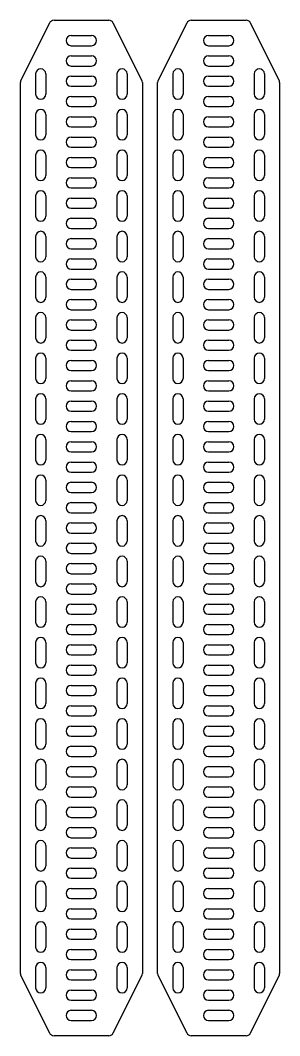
# Model space of a CAD drawing. Header units: millimetres. Extents: x 2855 to 3111, y 997 to 3005.
# Drawn here: x 2855 to 3111, y 997 to 1997 of the extents above; entities that cross this region are included whole.
import ezdxf

# ---------------------------------------------------------------- set-up
doc = ezdxf.new("R2010")
doc.units = ezdxf.units.MM

msp = doc.modelspace()

# ---------------------------------------------------------------- linework, layer by layer
for p, q in [((2884.1, 1994), (2856, 1937.9)), ((2888.6, 1996.8), (2942.4, 1996.8)), ((2974.9, 1937.9), (2946.8, 1994)), ((3019.1, 1994), (2991, 1937.9)), ((3023.6, 1996.8), (3077.4, 1996.8)), ((3110, 1937.9), (3081.9, 1994)), ((2905.5, 1981.8), (2925.5, 1981.8)), ((3040.5, 1981.8), (3060.5, 1981.8)), ((2905.5, 1971.8), (2925.5, 1971.8)), ((3040.5, 1971.8), (3060.5, 1971.8)), ((2905.5, 1961.8), (2925.5, 1961.8)), ((3040.5, 1961.8), (3060.5, 1961.8)), ((2905.5, 1951.8), (2925.5, 1951.8)), ((3040.5, 1951.8), (3060.5, 1951.8)), ((2870.5, 1944), (2870.5, 1924)), ((2880.5, 1944), (2880.5, 1924)), ((2905.5, 1941.8), (2925.5, 1941.8)), ((2950.5, 1944), (2950.5, 1924)), ((2960.5, 1944), (2960.5, 1924)), ((3005.5, 1944), (3005.5, 1924)), ((3015.5, 1944), (3015.5, 1924)), ((3040.5, 1941.8), (3060.5, 1941.8)), ((3085.5, 1944), (3085.5, 1924)), ((3095.5, 1944), (3095.5, 1924)), ((2855.5, 1058), (2855.5, 1935.6)), ((2905.5, 1931.8), (2925.5, 1931.8)), ((2975.5, 1935.6), (2975.5, 1058)), ((2990.5, 1058), (2990.5, 1935.6)), ((3040.5, 1931.8), (3060.5, 1931.8)), ((3110.5, 1935.6), (3110.5, 1058)), ((2905.5, 1921.8), (2925.5, 1921.8)), ((3040.5, 1921.8), (3060.5, 1921.8)), ((2905.5, 1911.8), (2925.5, 1911.8)), ((3040.5, 1911.8), (3060.5, 1911.8)), ((2870.5, 1904), (2870.5, 1884)), ((2880.5, 1904), (2880.5, 1884)), ((2905.5, 1901.8), (2925.5, 1901.8)), ((2950.5, 1904), (2950.5, 1884)), ((2960.5, 1904), (2960.5, 1884)), ((3005.5, 1904), (3005.5, 1884)), ((3015.5, 1904), (3015.5, 1884)), ((3040.5, 1901.8), (3060.5, 1901.8)), ((3085.5, 1904), (3085.5, 1884)), ((3095.5, 1904), (3095.5, 1884)), ((2905.5, 1891.8), (2925.5, 1891.8)), ((3040.5, 1891.8), (3060.5, 1891.8)), ((2905.5, 1881.8), (2925.5, 1881.8)), ((3040.5, 1881.8), (3060.5, 1881.8)), ((2905.5, 1871.8), (2925.5, 1871.8)), ((3040.5, 1871.8), (3060.5, 1871.8)), ((2870.5, 1864), (2870.5, 1844)), ((2880.5, 1864), (2880.5, 1844)), ((2905.5, 1861.8), (2925.5, 1861.8)), ((2950.5, 1864), (2950.5, 1844)), ((2960.5, 1864), (2960.5, 1844)), ((3005.5, 1864), (3005.5, 1844)), ((3015.5, 1864), (3015.5, 1844)), ((3040.5, 1861.8), (3060.5, 1861.8)), ((3085.5, 1864), (3085.5, 1844)), ((3095.5, 1864), (3095.5, 1844)), ((2905.5, 1851.8), (2925.5, 1851.8)), ((3040.5, 1851.8), (3060.5, 1851.8)), ((2905.5, 1841.8), (2925.5, 1841.8)), ((3040.5, 1841.8), (3060.5, 1841.8)), ((2905.5, 1831.8), (2925.5, 1831.8)), ((3040.5, 1831.8), (3060.5, 1831.8)), ((2870.5, 1824), (2870.5, 1804)), ((2880.5, 1824), (2880.5, 1804)), ((2905.5, 1821.8), (2925.5, 1821.8)), ((2950.5, 1824), (2950.5, 1804)), ((2960.5, 1824), (2960.5, 1804)), ((3005.5, 1824), (3005.5, 1804)), ((3015.5, 1824), (3015.5, 1804)), ((3040.5, 1821.8), (3060.5, 1821.8)), ((3085.5, 1824), (3085.5, 1804)), ((3095.5, 1824), (3095.5, 1804)), ((2905.5, 1811.8), (2925.5, 1811.8)), ((3040.5, 1811.8), (3060.5, 1811.8)), ((2905.5, 1801.8), (2925.5, 1801.8)), ((3040.5, 1801.8), (3060.5, 1801.8)), ((2905.5, 1791.8), (2925.5, 1791.8)), ((3040.5, 1791.8), (3060.5, 1791.8)), ((2870.5, 1784), (2870.5, 1764)), ((2880.5, 1784), (2880.5, 1764)), ((2905.5, 1781.8), (2925.5, 1781.8)), ((2950.5, 1784), (2950.5, 1764)), ((2960.5, 1784), (2960.5, 1764)), ((3005.5, 1784), (3005.5, 1764)), ((3015.5, 1784), (3015.5, 1764)), ((3040.5, 1781.8), (3060.5, 1781.8)), ((3085.5, 1784), (3085.5, 1764)), ((3095.5, 1784), (3095.5, 1764)), ((2905.5, 1771.8), (2925.5, 1771.8)), ((3040.5, 1771.8), (3060.5, 1771.8)), ((2905.5, 1761.8), (2925.5, 1761.8)), ((3040.5, 1761.8), (3060.5, 1761.8)), ((2905.5, 1751.8), (2925.5, 1751.8)), ((3040.5, 1751.8), (3060.5, 1751.8)), ((2870.5, 1744), (2870.5, 1724)), ((2880.5, 1744), (2880.5, 1724)), ((2905.5, 1741.8), (2925.5, 1741.8)), ((2950.5, 1744), (2950.5, 1724)), ((2960.5, 1744), (2960.5, 1724)), ((3005.5, 1744), (3005.5, 1724)), ((3015.5, 1744), (3015.5, 1724)), ((3040.5, 1741.8), (3060.5, 1741.8)), ((3085.5, 1744), (3085.5, 1724)), ((3095.5, 1744), (3095.5, 1724)), ((2905.5, 1731.8), (2925.5, 1731.8)), ((3040.5, 1731.8), (3060.5, 1731.8)), ((2905.5, 1721.8), (2925.5, 1721.8)), ((3040.5, 1721.8), (3060.5, 1721.8)), ((2905.5, 1711.8), (2925.5, 1711.8)), ((3040.5, 1711.8), (3060.5, 1711.8)), ((2870.5, 1704), (2870.5, 1684)), ((2880.5, 1704), (2880.5, 1684)), ((2905.5, 1701.8), (2925.5, 1701.8)), ((2950.5, 1704), (2950.5, 1684)), ((2960.5, 1704), (2960.5, 1684)), ((3005.5, 1704), (3005.5, 1684)), ((3015.5, 1704), (3015.5, 1684)), ((3040.5, 1701.8), (3060.5, 1701.8)), ((3085.5, 1704), (3085.5, 1684)), ((3095.5, 1704), (3095.5, 1684)), ((2905.5, 1691.8), (2925.5, 1691.8)), ((3040.5, 1691.8), (3060.5, 1691.8)), ((2905.5, 1681.8), (2925.5, 1681.8)), ((3040.5, 1681.8), (3060.5, 1681.8)), ((2905.5, 1671.8), (2925.5, 1671.8)), ((3040.5, 1671.8), (3060.5, 1671.8)), ((2870.5, 1664), (2870.5, 1644)), ((2880.5, 1664), (2880.5, 1644)), ((2905.5, 1661.8), (2925.5, 1661.8)), ((2950.5, 1664), (2950.5, 1644)), ((2960.5, 1664), (2960.5, 1644)), ((3005.5, 1664), (3005.5, 1644)), ((3015.5, 1664), (3015.5, 1644)), ((3040.5, 1661.8), (3060.5, 1661.8)), ((3085.5, 1664), (3085.5, 1644)), ((3095.5, 1664), (3095.5, 1644)), ((2905.5, 1651.8), (2925.5, 1651.8)), ((3040.5, 1651.8), (3060.5, 1651.8)), ((2905.5, 1641.8), (2925.5, 1641.8)), ((3040.5, 1641.8), (3060.5, 1641.8)), ((2905.5, 1631.8), (2925.5, 1631.8)), ((3040.5, 1631.8), (3060.5, 1631.8)), ((2870.5, 1624), (2870.5, 1604)), ((2880.5, 1624), (2880.5, 1604)), ((2905.5, 1621.8), (2925.5, 1621.8)), ((2950.5, 1624), (2950.5, 1604)), ((2960.5, 1624), (2960.5, 1604)), ((3005.5, 1624), (3005.5, 1604)), ((3015.5, 1624), (3015.5, 1604)), ((3040.5, 1621.8), (3060.5, 1621.8)), ((3085.5, 1624), (3085.5, 1604)), ((3095.5, 1624), (3095.5, 1604)), ((2905.5, 1611.8), (2925.5, 1611.8)), ((3040.5, 1611.8), (3060.5, 1611.8)), ((2905.5, 1601.8), (2925.5, 1601.8)), ((3040.5, 1601.8), (3060.5, 1601.8)), ((2905.5, 1591.8), (2925.5, 1591.8)), ((3040.5, 1591.8), (3060.5, 1591.8)), ((2870.5, 1584), (2870.5, 1564)), ((2880.5, 1584), (2880.5, 1564)), ((2905.5, 1581.8), (2925.5, 1581.8)), ((2950.5, 1584), (2950.5, 1564)), ((2960.5, 1584), (2960.5, 1564)), ((3005.5, 1584), (3005.5, 1564)), ((3015.5, 1584), (3015.5, 1564)), ((3040.5, 1581.8), (3060.5, 1581.8)), ((3085.5, 1584), (3085.5, 1564)), ((3095.5, 1584), (3095.5, 1564)), ((2905.5, 1571.8), (2925.5, 1571.8)), ((3040.5, 1571.8), (3060.5, 1571.8)), ((2905.5, 1561.8), (2925.5, 1561.8)), ((3040.5, 1561.8), (3060.5, 1561.8)), ((2905.5, 1551.8), (2925.5, 1551.8)), ((3040.5, 1551.8), (3060.5, 1551.8)), ((2870.5, 1544), (2870.5, 1524)), ((2880.5, 1544), (2880.5, 1524)), ((2905.5, 1541.8), (2925.5, 1541.8)), ((2950.5, 1544), (2950.5, 1524)), ((2960.5, 1544), (2960.5, 1524)), ((3005.5, 1544), (3005.5, 1524)), ((3015.5, 1544), (3015.5, 1524)), ((3040.5, 1541.8), (3060.5, 1541.8)), ((3085.5, 1544), (3085.5, 1524)), ((3095.5, 1544), (3095.5, 1524)), ((2905.5, 1531.8), (2925.5, 1531.8)), ((3040.5, 1531.8), (3060.5, 1531.8)), ((2905.5, 1521.8), (2925.5, 1521.8)), ((3040.5, 1521.8), (3060.5, 1521.8)), ((2905.5, 1511.8), (2925.5, 1511.8)), ((3040.5, 1511.8), (3060.5, 1511.8)), ((2870.5, 1504), (2870.5, 1484)), ((2880.5, 1504), (2880.5, 1484)), ((2905.5, 1501.8), (2925.5, 1501.8)), ((2950.5, 1504), (2950.5, 1484)), ((2960.5, 1504), (2960.5, 1484)), ((3005.5, 1504), (3005.5, 1484)), ((3015.5, 1504), (3015.5, 1484)), ((3040.5, 1501.8), (3060.5, 1501.8)), ((3085.5, 1504), (3085.5, 1484)), ((3095.5, 1504), (3095.5, 1484)), ((2905.5, 1491.8), (2925.5, 1491.8)), ((3040.5, 1491.8), (3060.5, 1491.8)), ((2905.5, 1481.8), (2925.5, 1481.8)), ((3040.5, 1481.8), (3060.5, 1481.8)), ((2905.5, 1471.8), (2925.5, 1471.8)), ((3040.5, 1471.8), (3060.5, 1471.8)), ((2870.5, 1464), (2870.5, 1444)), ((2880.5, 1464), (2880.5, 1444)), ((2905.5, 1461.8), (2925.5, 1461.8)), ((2950.5, 1464), (2950.5, 1444)), ((2960.5, 1464), (2960.5, 1444)), ((3005.5, 1464), (3005.5, 1444)), ((3015.5, 1464), (3015.5, 1444)), ((3040.5, 1461.8), (3060.5, 1461.8)), ((3085.5, 1464), (3085.5, 1444)), ((3095.5, 1464), (3095.5, 1444)), ((2905.5, 1451.8), (2925.5, 1451.8)), ((3040.5, 1451.8), (3060.5, 1451.8)), ((2905.5, 1441.8), (2925.5, 1441.8)), ((3040.5, 1441.8), (3060.5, 1441.8)), ((2905.5, 1431.8), (2925.5, 1431.8)), ((3040.5, 1431.8), (3060.5, 1431.8)), ((2870.5, 1424), (2870.5, 1404)), ((2880.5, 1424), (2880.5, 1404)), ((2905.5, 1421.8), (2925.5, 1421.8)), ((2950.5, 1424), (2950.5, 1404)), ((2960.5, 1424), (2960.5, 1404)), ((3005.5, 1424), (3005.5, 1404)), ((3015.5, 1424), (3015.5, 1404)), ((3040.5, 1421.8), (3060.5, 1421.8)), ((3085.5, 1424), (3085.5, 1404)), ((3095.5, 1424), (3095.5, 1404)), ((2905.5, 1411.8), (2925.5, 1411.8)), ((3040.5, 1411.8), (3060.5, 1411.8)), ((2905.5, 1401.8), (2925.5, 1401.8)), ((3040.5, 1401.8), (3060.5, 1401.8)), ((2905.5, 1391.8), (2925.5, 1391.8)), ((3040.5, 1391.8), (3060.5, 1391.8)), ((2870.5, 1384), (2870.5, 1364)), ((2880.5, 1384), (2880.5, 1364)), ((2905.5, 1381.8), (2925.5, 1381.8)), ((2950.5, 1384), (2950.5, 1364)), ((2960.5, 1384), (2960.5, 1364)), ((3005.5, 1384), (3005.5, 1364)), ((3015.5, 1384), (3015.5, 1364)), ((3040.5, 1381.8), (3060.5, 1381.8)), ((3085.5, 1384), (3085.5, 1364)), ((3095.5, 1384), (3095.5, 1364)), ((2905.5, 1371.8), (2925.5, 1371.8)), ((3040.5, 1371.8), (3060.5, 1371.8)), ((2905.5, 1361.8), (2925.5, 1361.8)), ((3040.5, 1361.8), (3060.5, 1361.8)), ((2905.5, 1351.8), (2925.5, 1351.8)), ((3040.5, 1351.8), (3060.5, 1351.8)), ((2870.5, 1344), (2870.5, 1324)), ((2880.5, 1344), (2880.5, 1324)), ((2905.5, 1341.8), (2925.5, 1341.8)), ((2950.5, 1344), (2950.5, 1324)), ((2960.5, 1344), (2960.5, 1324)), ((3005.5, 1344), (3005.5, 1324)), ((3015.5, 1344), (3015.5, 1324)), ((3040.5, 1341.8), (3060.5, 1341.8)), ((3085.5, 1344), (3085.5, 1324)), ((3095.5, 1344), (3095.5, 1324)), ((2905.5, 1331.8), (2925.5, 1331.8)), ((3040.5, 1331.8), (3060.5, 1331.8)), ((2905.5, 1321.8), (2925.5, 1321.8)), ((3040.5, 1321.8), (3060.5, 1321.8)), ((2905.5, 1311.8), (2925.5, 1311.8)), ((3040.5, 1311.8), (3060.5, 1311.8)), ((2870.5, 1304), (2870.5, 1284)), ((2880.5, 1304), (2880.5, 1284)), ((2905.5, 1301.8), (2925.5, 1301.8)), ((2950.5, 1304), (2950.5, 1284)), ((2960.5, 1304), (2960.5, 1284)), ((3005.5, 1304), (3005.5, 1284)), ((3015.5, 1304), (3015.5, 1284)), ((3040.5, 1301.8), (3060.5, 1301.8)), ((3085.5, 1304), (3085.5, 1284)), ((3095.5, 1304), (3095.5, 1284)), ((2905.5, 1291.8), (2925.5, 1291.8)), ((3040.5, 1291.8), (3060.5, 1291.8)), ((2905.5, 1281.8), (2925.5, 1281.8)), ((3040.5, 1281.8), (3060.5, 1281.8)), ((2905.5, 1271.8), (2925.5, 1271.8)), ((3040.5, 1271.8), (3060.5, 1271.8)), ((2870.5, 1264), (2870.5, 1244)), ((2880.5, 1264), (2880.5, 1244)), ((2905.5, 1261.8), (2925.5, 1261.8)), ((2950.5, 1264), (2950.5, 1244)), ((2960.5, 1264), (2960.5, 1244)), ((3005.5, 1264), (3005.5, 1244)), ((3015.5, 1264), (3015.5, 1244)), ((3040.5, 1261.8), (3060.5, 1261.8)), ((3085.5, 1264), (3085.5, 1244)), ((3095.5, 1264), (3095.5, 1244)), ((2905.5, 1251.8), (2925.5, 1251.8)), ((3040.5, 1251.8), (3060.5, 1251.8)), ((2905.5, 1241.8), (2925.5, 1241.8)), ((3040.5, 1241.8), (3060.5, 1241.8)), ((2905.5, 1231.8), (2925.5, 1231.8)), ((3040.5, 1231.8), (3060.5, 1231.8)), ((2870.5, 1224), (2870.5, 1204)), ((2880.5, 1224), (2880.5, 1204)), ((2905.5, 1221.8), (2925.5, 1221.8)), ((2950.5, 1224), (2950.5, 1204)), ((2960.5, 1224), (2960.5, 1204)), ((3005.5, 1224), (3005.5, 1204)), ((3015.5, 1224), (3015.5, 1204)), ((3040.5, 1221.8), (3060.5, 1221.8)), ((3085.5, 1224), (3085.5, 1204)), ((3095.5, 1224), (3095.5, 1204)), ((2905.5, 1211.8), (2925.5, 1211.8)), ((3040.5, 1211.8), (3060.5, 1211.8)), ((2905.5, 1201.8), (2925.5, 1201.8)), ((3040.5, 1201.8), (3060.5, 1201.8)), ((2905.5, 1191.8), (2925.5, 1191.8)), ((3040.5, 1191.8), (3060.5, 1191.8)), ((2870.5, 1184), (2870.5, 1164)), ((2880.5, 1184), (2880.5, 1164)), ((2905.5, 1181.8), (2925.5, 1181.8)), ((2950.5, 1184), (2950.5, 1164)), ((2960.5, 1184), (2960.5, 1164)), ((3005.5, 1184), (3005.5, 1164)), ((3015.5, 1184), (3015.5, 1164)), ((3040.5, 1181.8), (3060.5, 1181.8)), ((3085.5, 1184), (3085.5, 1164)), ((3095.5, 1184), (3095.5, 1164)), ((2905.5, 1171.8), (2925.5, 1171.8)), ((3040.5, 1171.8), (3060.5, 1171.8)), ((2905.5, 1161.8), (2925.5, 1161.8)), ((3040.5, 1161.8), (3060.5, 1161.8)), ((2905.5, 1151.8), (2925.5, 1151.8)), ((3040.5, 1151.8), (3060.5, 1151.8)), ((2870.5, 1144), (2870.5, 1124)), ((2880.5, 1144), (2880.5, 1124)), ((2905.5, 1141.8), (2925.5, 1141.8)), ((2950.5, 1144), (2950.5, 1124)), ((2960.5, 1144), (2960.5, 1124)), ((3005.5, 1144), (3005.5, 1124)), ((3015.5, 1144), (3015.5, 1124)), ((3040.5, 1141.8), (3060.5, 1141.8)), ((3085.5, 1144), (3085.5, 1124)), ((3095.5, 1144), (3095.5, 1124)), ((2905.5, 1131.8), (2925.5, 1131.8)), ((3040.5, 1131.8), (3060.5, 1131.8)), ((2905.5, 1121.8), (2925.5, 1121.8)), ((3040.5, 1121.8), (3060.5, 1121.8)), ((2905.5, 1111.8), (2925.5, 1111.8)), ((3040.5, 1111.8), (3060.5, 1111.8)), ((2870.5, 1104), (2870.5, 1084)), ((2880.5, 1104), (2880.5, 1084)), ((2905.5, 1101.8), (2925.5, 1101.8)), ((2950.5, 1104), (2950.5, 1084)), ((2960.5, 1104), (2960.5, 1084)), ((3005.5, 1104), (3005.5, 1084)), ((3015.5, 1104), (3015.5, 1084)), ((3040.5, 1101.8), (3060.5, 1101.8)), ((3085.5, 1104), (3085.5, 1084)), ((3095.5, 1104), (3095.5, 1084)), ((2905.5, 1091.8), (2925.5, 1091.8)), ((3040.5, 1091.8), (3060.5, 1091.8)), ((2905.5, 1081.8), (2925.5, 1081.8)), ((3040.5, 1081.8), (3060.5, 1081.8)), ((2905.5, 1071.8), (2925.5, 1071.8)), ((3040.5, 1071.8), (3060.5, 1071.8)), ((2870.5, 1064), (2870.5, 1044)), ((2880.5, 1064), (2880.5, 1044)), ((2905.5, 1061.8), (2925.5, 1061.8)), ((2950.5, 1064), (2950.5, 1044)), ((2960.5, 1064), (2960.5, 1044)), ((3005.5, 1064), (3005.5, 1044)), ((3015.5, 1064), (3015.5, 1044)), ((3040.5, 1061.8), (3060.5, 1061.8)), ((3085.5, 1064), (3085.5, 1044)), ((3095.5, 1064), (3095.5, 1044)), ((2856, 1055.7), (2884.1, 999.6)), ((2905.5, 1051.8), (2925.5, 1051.8)), ((2946.8, 999.6), (2974.9, 1055.7)), ((2991, 1055.7), (3019.1, 999.6)), ((3040.5, 1051.8), (3060.5, 1051.8)), ((3081.9, 999.6), (3110, 1055.7)), ((2905.5, 1041.8), (2925.5, 1041.8)), ((3040.5, 1041.8), (3060.5, 1041.8)), ((2905.5, 1031.8), (2925.5, 1031.8)), ((3040.5, 1031.8), (3060.5, 1031.8)), ((2905.5, 1021.8), (2925.5, 1021.8)), ((3040.5, 1021.8), (3060.5, 1021.8)), ((2905.5, 1011.8), (2925.5, 1011.8)), ((3040.5, 1011.8), (3060.5, 1011.8)), ((2942.4, 996.8), (2888.6, 996.8)), ((3077.4, 996.8), (3023.6, 996.8))]:
    msp.add_line(p, q)
for centre, start, end in [((2888.6, 1991.8), 90, 153.4349), ((2942.4, 1991.8), 26.5651, 90), ((3023.6, 1991.8), 90, 153.4349), ((3077.4, 1991.8), 26.5651, 90), ((2905.5, 1976.8), 90, 270), ((2925.5, 1976.8), 270, 90), ((3040.5, 1976.8), 90, 270), ((3060.5, 1976.8), 270, 90), ((2905.5, 1956.8), 90, 270), ((2925.5, 1956.8), 270, 90), ((3040.5, 1956.8), 90, 270), ((3060.5, 1956.8), 270, 90), ((2875.5, 1944), 0, 180), ((2905.5, 1936.8), 90, 270), ((2925.5, 1936.8), 270, 90), ((2955.5, 1944), 0, 180), ((3010.5, 1944), 0, 180), ((3040.5, 1936.8), 90, 270), ((3060.5, 1936.8), 270, 90), ((3090.5, 1944), 0, 180), ((2860.5, 1935.6), 153.4349, 180), ((2970.5, 1935.6), 0, 26.5651), ((2995.5, 1935.6), 153.4349, 180), ((3105.5, 1935.6), 0, 26.5651), ((2875.5, 1924), 180, 0), ((2905.5, 1916.8), 90, 270), ((2925.5, 1916.8), 270, 90), ((2955.5, 1924), 180, 0), ((3010.5, 1924), 180, 0), ((3040.5, 1916.8), 90, 270), ((3060.5, 1916.8), 270, 90), ((3090.5, 1924), 180, 0), ((2875.5, 1904), 0, 180), ((2905.5, 1896.8), 90, 270), ((2925.5, 1896.8), 270, 90), ((2955.5, 1904), 0, 180), ((3010.5, 1904), 0, 180), ((3040.5, 1896.8), 90, 270), ((3060.5, 1896.8), 270, 90), ((3090.5, 1904), 0, 180), ((2875.5, 1884), 180, 0), ((2905.5, 1876.8), 90, 270), ((2925.5, 1876.8), 270, 90), ((2955.5, 1884), 180, 0), ((3010.5, 1884), 180, 0), ((3040.5, 1876.8), 90, 270), ((3060.5, 1876.8), 270, 90), ((3090.5, 1884), 180, 0), ((2875.5, 1864), 0, 180), ((2905.5, 1856.8), 90, 270), ((2925.5, 1856.8), 270, 90), ((2955.5, 1864), 0, 180), ((3010.5, 1864), 0, 180), ((3040.5, 1856.8), 90, 270), ((3060.5, 1856.8), 270, 90), ((3090.5, 1864), 0, 180), ((2875.5, 1844), 180, 0), ((2905.5, 1836.8), 90, 270), ((2925.5, 1836.8), 270, 90), ((2955.5, 1844), 180, 0), ((3010.5, 1844), 180, 0), ((3040.5, 1836.8), 90, 270), ((3060.5, 1836.8), 270, 90), ((3090.5, 1844), 180, 0), ((2875.5, 1824), 0, 180), ((2905.5, 1816.8), 90, 270), ((2925.5, 1816.8), 270, 90), ((2955.5, 1824), 0, 180), ((3010.5, 1824), 0, 180), ((3040.5, 1816.8), 90, 270), ((3060.5, 1816.8), 270, 90), ((3090.5, 1824), 0, 180), ((2875.5, 1804), 180, 0), ((2905.5, 1796.8), 90, 270), ((2925.5, 1796.8), 270, 90), ((2955.5, 1804), 180, 0), ((3010.5, 1804), 180, 0), ((3040.5, 1796.8), 90, 270), ((3060.5, 1796.8), 270, 90), ((3090.5, 1804), 180, 0), ((2875.5, 1784), 0, 180), ((2905.5, 1776.8), 90, 270), ((2925.5, 1776.8), 270, 90), ((2955.5, 1784), 0, 180), ((3010.5, 1784), 0, 180), ((3040.5, 1776.8), 90, 270), ((3060.5, 1776.8), 270, 90), ((3090.5, 1784), 0, 180), ((2875.5, 1764), 180, 0), ((2905.5, 1756.8), 90, 270), ((2925.5, 1756.8), 270, 90), ((2955.5, 1764), 180, 0), ((3010.5, 1764), 180, 0), ((3040.5, 1756.8), 90, 270), ((3060.5, 1756.8), 270, 90), ((3090.5, 1764), 180, 0), ((2875.5, 1744), 0, 180), ((2905.5, 1736.8), 90, 270), ((2925.5, 1736.8), 270, 90), ((2955.5, 1744), 0, 180), ((3010.5, 1744), 0, 180), ((3040.5, 1736.8), 90, 270), ((3060.5, 1736.8), 270, 90), ((3090.5, 1744), 0, 180), ((2875.5, 1724), 180, 0), ((2905.5, 1716.8), 90, 270), ((2925.5, 1716.8), 270, 90), ((2955.5, 1724), 180, 0), ((3010.5, 1724), 180, 0), ((3040.5, 1716.8), 90, 270), ((3060.5, 1716.8), 270, 90), ((3090.5, 1724), 180, 0), ((2875.5, 1704), 0, 180), ((2905.5, 1696.8), 90, 270), ((2925.5, 1696.8), 270, 90), ((2955.5, 1704), 0, 180), ((3010.5, 1704), 0, 180), ((3040.5, 1696.8), 90, 270), ((3060.5, 1696.8), 270, 90), ((3090.5, 1704), 0, 180), ((2875.5, 1684), 180, 0), ((2905.5, 1676.8), 90, 270), ((2925.5, 1676.8), 270, 90), ((2955.5, 1684), 180, 0), ((3010.5, 1684), 180, 0), ((3040.5, 1676.8), 90, 270), ((3060.5, 1676.8), 270, 90), ((3090.5, 1684), 180, 0), ((2875.5, 1664), 0, 180), ((2905.5, 1656.8), 90, 270), ((2925.5, 1656.8), 270, 90), ((2955.5, 1664), 0, 180), ((3010.5, 1664), 0, 180), ((3040.5, 1656.8), 90, 270), ((3060.5, 1656.8), 270, 90), ((3090.5, 1664), 0, 180), ((2875.5, 1644), 180, 0), ((2905.5, 1636.8), 90, 270), ((2925.5, 1636.8), 270, 90), ((2955.5, 1644), 180, 0), ((3010.5, 1644), 180, 0), ((3040.5, 1636.8), 90, 270), ((3060.5, 1636.8), 270, 90), ((3090.5, 1644), 180, 0), ((2875.5, 1624), 0, 180), ((2905.5, 1616.8), 90, 270), ((2925.5, 1616.8), 270, 90), ((2955.5, 1624), 0, 180), ((3010.5, 1624), 0, 180), ((3040.5, 1616.8), 90, 270), ((3060.5, 1616.8), 270, 90), ((3090.5, 1624), 0, 180), ((2875.5, 1604), 180, 0), ((2905.5, 1596.8), 90, 270), ((2925.5, 1596.8), 270, 90), ((2955.5, 1604), 180, 0), ((3010.5, 1604), 180, 0), ((3040.5, 1596.8), 90, 270), ((3060.5, 1596.8), 270, 90), ((3090.5, 1604), 180, 0), ((2875.5, 1584), 0, 180), ((2905.5, 1576.8), 90, 270), ((2925.5, 1576.8), 270, 90), ((2955.5, 1584), 0, 180), ((3010.5, 1584), 0, 180), ((3040.5, 1576.8), 90, 270), ((3060.5, 1576.8), 270, 90), ((3090.5, 1584), 0, 180), ((2875.5, 1564), 180, 0), ((2905.5, 1556.8), 90, 270), ((2925.5, 1556.8), 270, 90), ((2955.5, 1564), 180, 0), ((3010.5, 1564), 180, 0), ((3040.5, 1556.8), 90, 270), ((3060.5, 1556.8), 270, 90), ((3090.5, 1564), 180, 0), ((2875.5, 1544), 0, 180), ((2905.5, 1536.8), 90, 270), ((2925.5, 1536.8), 270, 90), ((2955.5, 1544), 0, 180), ((3010.5, 1544), 0, 180), ((3040.5, 1536.8), 90, 270), ((3060.5, 1536.8), 270, 90), ((3090.5, 1544), 0, 180), ((2875.5, 1524), 180, 0), ((2905.5, 1516.8), 90, 270), ((2925.5, 1516.8), 270, 90), ((2955.5, 1524), 180, 0), ((3010.5, 1524), 180, 0), ((3040.5, 1516.8), 90, 270), ((3060.5, 1516.8), 270, 90), ((3090.5, 1524), 180, 0), ((2875.5, 1504), 0, 180), ((2905.5, 1496.8), 90, 270), ((2925.5, 1496.8), 270, 90), ((2955.5, 1504), 0, 180), ((3010.5, 1504), 0, 180), ((3040.5, 1496.8), 90, 270), ((3060.5, 1496.8), 270, 90), ((3090.5, 1504), 0, 180), ((2875.5, 1484), 180, 0), ((2905.5, 1476.8), 90, 270), ((2925.5, 1476.8), 270, 90), ((2955.5, 1484), 180, 0), ((3010.5, 1484), 180, 0), ((3040.5, 1476.8), 90, 270), ((3060.5, 1476.8), 270, 90), ((3090.5, 1484), 180, 0), ((2875.5, 1464), 0, 180), ((2905.5, 1456.8), 90, 270), ((2925.5, 1456.8), 270, 90), ((2955.5, 1464), 0, 180), ((3010.5, 1464), 0, 180), ((3040.5, 1456.8), 90, 270), ((3060.5, 1456.8), 270, 90), ((3090.5, 1464), 0, 180), ((2875.5, 1444), 180, 0), ((2905.5, 1436.8), 90, 270), ((2925.5, 1436.8), 270, 90), ((2955.5, 1444), 180, 0), ((3010.5, 1444), 180, 0), ((3040.5, 1436.8), 90, 270), ((3060.5, 1436.8), 270, 90), ((3090.5, 1444), 180, 0), ((2875.5, 1424), 0, 180), ((2905.5, 1416.8), 90, 270), ((2925.5, 1416.8), 270, 90), ((2955.5, 1424), 0, 180), ((3010.5, 1424), 0, 180), ((3040.5, 1416.8), 90, 270), ((3060.5, 1416.8), 270, 90), ((3090.5, 1424), 0, 180), ((2875.5, 1404), 180, 0), ((2905.5, 1396.8), 90, 270), ((2925.5, 1396.8), 270, 90), ((2955.5, 1404), 180, 0), ((3010.5, 1404), 180, 0), ((3040.5, 1396.8), 90, 270), ((3060.5, 1396.8), 270, 90), ((3090.5, 1404), 180, 0), ((2875.5, 1384), 0, 180), ((2905.5, 1376.8), 90, 270), ((2925.5, 1376.8), 270, 90), ((2955.5, 1384), 0, 180), ((3010.5, 1384), 0, 180), ((3040.5, 1376.8), 90, 270), ((3060.5, 1376.8), 270, 90), ((3090.5, 1384), 0, 180), ((2875.5, 1364), 180, 0), ((2905.5, 1356.8), 90, 270), ((2925.5, 1356.8), 270, 90), ((2955.5, 1364), 180, 0), ((3010.5, 1364), 180, 0), ((3040.5, 1356.8), 90, 270), ((3060.5, 1356.8), 270, 90), ((3090.5, 1364), 180, 0), ((2875.5, 1344), 0, 180), ((2905.5, 1336.8), 90, 270), ((2925.5, 1336.8), 270, 90), ((2955.5, 1344), 0, 180), ((3010.5, 1344), 0, 180), ((3040.5, 1336.8), 90, 270), ((3060.5, 1336.8), 270, 90), ((3090.5, 1344), 0, 180), ((2875.5, 1324), 180, 0), ((2905.5, 1316.8), 90, 270), ((2925.5, 1316.8), 270, 90), ((2955.5, 1324), 180, 0), ((3010.5, 1324), 180, 0), ((3040.5, 1316.8), 90, 270), ((3060.5, 1316.8), 270, 90), ((3090.5, 1324), 180, 0), ((2875.5, 1304), 0, 180), ((2905.5, 1296.8), 90, 270), ((2925.5, 1296.8), 270, 90), ((2955.5, 1304), 0, 180), ((3010.5, 1304), 0, 180), ((3040.5, 1296.8), 90, 270), ((3060.5, 1296.8), 270, 90), ((3090.5, 1304), 0, 180), ((2875.5, 1284), 180, 0), ((2905.5, 1276.8), 90, 270), ((2925.5, 1276.8), 270, 90), ((2955.5, 1284), 180, 0), ((3010.5, 1284), 180, 0), ((3040.5, 1276.8), 90, 270), ((3060.5, 1276.8), 270, 90), ((3090.5, 1284), 180, 0), ((2875.5, 1264), 0, 180), ((2905.5, 1256.8), 90, 270), ((2925.5, 1256.8), 270, 90), ((2955.5, 1264), 0, 180), ((3010.5, 1264), 0, 180), ((3040.5, 1256.8), 90, 270), ((3060.5, 1256.8), 270, 90), ((3090.5, 1264), 0, 180), ((2875.5, 1244), 180, 0), ((2905.5, 1236.8), 90, 270), ((2925.5, 1236.8), 270, 90), ((2955.5, 1244), 180, 0), ((3010.5, 1244), 180, 0), ((3040.5, 1236.8), 90, 270), ((3060.5, 1236.8), 270, 90), ((3090.5, 1244), 180, 0), ((2875.5, 1224), 0, 180), ((2905.5, 1216.8), 90, 270), ((2925.5, 1216.8), 270, 90), ((2955.5, 1224), 0, 180), ((3010.5, 1224), 0, 180), ((3040.5, 1216.8), 90, 270), ((3060.5, 1216.8), 270, 90), ((3090.5, 1224), 0, 180), ((2875.5, 1204), 180, 0), ((2905.5, 1196.8), 90, 270), ((2925.5, 1196.8), 270, 90), ((2955.5, 1204), 180, 0), ((3010.5, 1204), 180, 0), ((3040.5, 1196.8), 90, 270), ((3060.5, 1196.8), 270, 90), ((3090.5, 1204), 180, 0), ((2875.5, 1184), 0, 180), ((2905.5, 1176.8), 90, 270), ((2925.5, 1176.8), 270, 90), ((2955.5, 1184), 0, 180), ((3010.5, 1184), 0, 180), ((3040.5, 1176.8), 90, 270), ((3060.5, 1176.8), 270, 90), ((3090.5, 1184), 0, 180), ((2875.5, 1164), 180, 0), ((2905.5, 1156.8), 90, 270), ((2925.5, 1156.8), 270, 90), ((2955.5, 1164), 180, 0), ((3010.5, 1164), 180, 0), ((3040.5, 1156.8), 90, 270), ((3060.5, 1156.8), 270, 90), ((3090.5, 1164), 180, 0), ((2875.5, 1144), 0, 180), ((2905.5, 1136.8), 90, 270), ((2925.5, 1136.8), 270, 90), ((2955.5, 1144), 0, 180), ((3010.5, 1144), 0, 180), ((3040.5, 1136.8), 90, 270), ((3060.5, 1136.8), 270, 90), ((3090.5, 1144), 0, 180), ((2875.5, 1124), 180, 0), ((2905.5, 1116.8), 90, 270), ((2925.5, 1116.8), 270, 90), ((2955.5, 1124), 180, 0), ((3010.5, 1124), 180, 0), ((3040.5, 1116.8), 90, 270), ((3060.5, 1116.8), 270, 90), ((3090.5, 1124), 180, 0), ((2875.5, 1104), 0, 180), ((2905.5, 1096.8), 90, 270), ((2925.5, 1096.8), 270, 90), ((2955.5, 1104), 0, 180), ((3010.5, 1104), 0, 180), ((3040.5, 1096.8), 90, 270), ((3060.5, 1096.8), 270, 90), ((3090.5, 1104), 0, 180), ((2875.5, 1084), 180, 0), ((2905.5, 1076.8), 90, 270), ((2925.5, 1076.8), 270, 90), ((2955.5, 1084), 180, 0), ((3010.5, 1084), 180, 0), ((3040.5, 1076.8), 90, 270), ((3060.5, 1076.8), 270, 90), ((3090.5, 1084), 180, 0), ((2875.5, 1064), 0, 180), ((2905.5, 1056.8), 90, 270), ((2925.5, 1056.8), 270, 90), ((2955.5, 1064), 0, 180), ((3010.5, 1064), 0, 180), ((3040.5, 1056.8), 90, 270), ((3060.5, 1056.8), 270, 90), ((3090.5, 1064), 0, 180), ((2860.5, 1058), 180, 206.5651), ((2970.5, 1058), 333.4349, 0), ((2995.5, 1058), 180, 206.5651), ((3105.5, 1058), 333.4349, 0), ((2875.5, 1044), 180, 0), ((2905.5, 1036.8), 90, 270), ((2925.5, 1036.8), 270, 90), ((2955.5, 1044), 180, 0), ((3010.5, 1044), 180, 0), ((3040.5, 1036.8), 90, 270), ((3060.5, 1036.8), 270, 90), ((3090.5, 1044), 180, 0), ((2905.5, 1016.8), 90, 270), ((2925.5, 1016.8), 270, 90), ((3040.5, 1016.8), 90, 270), ((3060.5, 1016.8), 270, 90), ((2888.6, 1001.8), 206.5651, 270), ((2942.4, 1001.8), 270, 333.4349), ((3023.6, 1001.8), 206.5651, 270), ((3077.4, 1001.8), 270, 333.4349)]:
    msp.add_arc(centre, 5, start, end)

doc.saveas('drawing.dxf')
